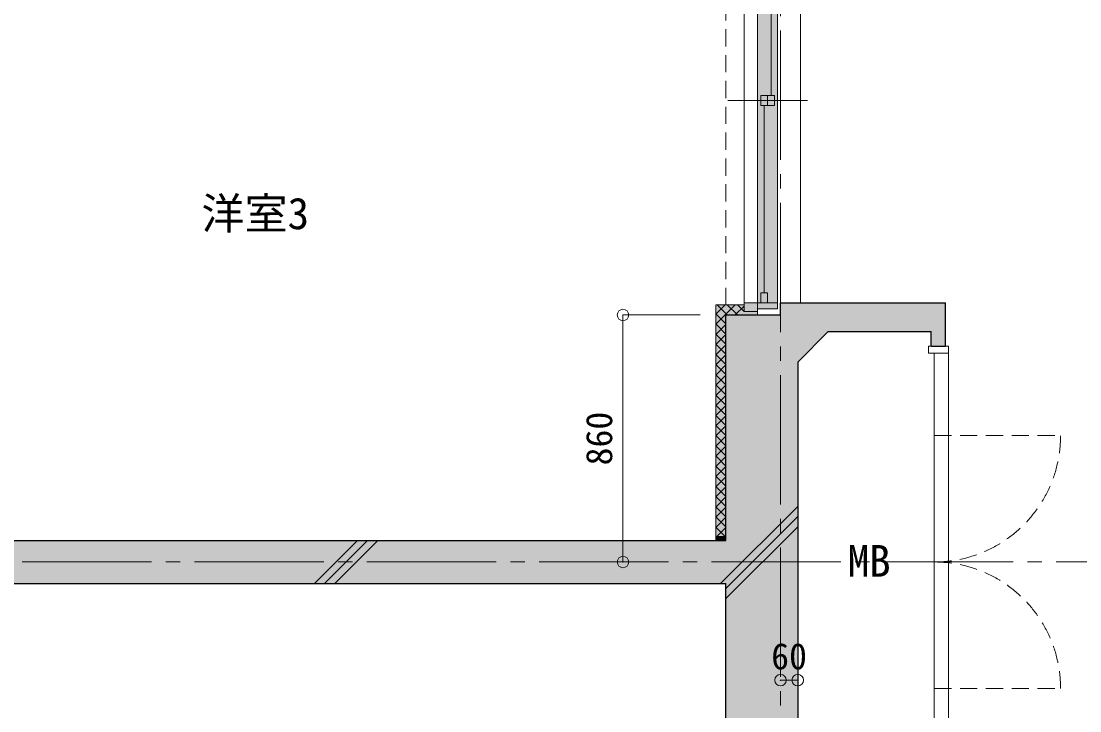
# Model space of a CAD drawing. Units: millimetres at full size, sheet at 1:50. Extents: x -9674 to 9699, y -6794 to 6791.
# Drawn here: x 4104 to 7790, y -3768 to -1367 of the extents above; entities that cross this region are included whole.
import ezdxf
from ezdxf.enums import TextEntityAlignment as Align

# ---------------------------------------------------------------- set-up
doc = ezdxf.new("R2010")
doc.units = ezdxf.units.MM
doc.header["$LTSCALE"] = 50
doc.header["$PDMODE"] = 32
doc.header["$PDSIZE"] = 40
doc.linetypes.add('CHAIN2', pattern=[12, 9, -1, 1, -1])
doc.linetypes.add('DASHED1', pattern=[1.8, 1.2, -0.6])
for name, color, linetype, lineweight in [('1-0_芯', 7, 'CHAIN2', 9), ('1-1_躯体', 2, 'Continuous', 25), ('1-3_建具', 3, 'Continuous', 18), ('1-8_ハッチ', 4, 'Continuous', 9), ('1-A_文字', 7, 'Continuous', 9), ('1-B_寸法', 7, 'Continuous', 9), ('1-C_梁', 7, 'DASHED1', 9), ('4-F', 4, 'Continuous', 9)]:
    doc.layers.add(name, color=color, linetype=linetype, lineweight=lineweight)
doc.layers.add('4-0', color=1, linetype='Continuous')
doc.layers.add('4-1', color=2, linetype='Continuous')
doc.styles.add('ＭＳ ゴシック', font='')
doc.styles.get('ＭＳ ゴシック').set_extended_font_data('MS Gothic')

msp = doc.modelspace()

# ---------------------------------------------------------------- linework, layer by layer
at = {"layer": '1-0_芯'}
for p, q in [((6747.5, -4250.06), (6747.5, 4219.94)), ((-8492.5, -3250.06), (8517.5, -3250.06))]:
    msp.add_line(p, q, dxfattribs=at)
at = {"layer": '1-1_躯体'}
for p, q in [((6747.5, -2390.06), (6747.5, -2348.06)), ((6747.5, -2348.06), (7322.5, -2348.06)), ((7322.5, -2498.06), (7322.5, -2348.06)), ((6557.5, -2390.06), (6747.5, -2390.06)), ((6557.5, -3175.06), (6557.5, -2390.06)), ((6807.5, -2554.13), (6913.57, -2448.06)), ((6913.57, -2448.06), (7272.5, -2448.06)), ((7272.5, -2498.06), (7272.5, -2448.06)), ((7272.5, -2498.06), (7322.5, -2498.06)), ((6807.5, -2554.13), (6807.5, -3986)), ((2107.5, -3175.06), (6557.5, -3175.06)), ((2107.5, -3325.06), (6557.5, -3325.06)), ((6557.5, -4150.06), (6557.5, -3325.06))]:
    msp.add_line(p, q, dxfattribs=at)
at = {"layer": '1-3_建具', "color": 7, "lineweight": 9}
for p, q in [((6620.5, -938.06), (6620.5, -2348.06)), ((6667.5, -2333.06), (6667.5, -953.06)), ((6737.5, -2333.06), (6737.5, -953.06)), ((6817.5, -928.06), (6817.5, -2348.06)), ((6840.98, -1643.06), (6564.02, -1643.06)), ((6667.5, -2333.06), (6667.5, -2348.06)), ((6667.5, -2348.06), (6737.5, -2348.06)), ((6737.5, -2368.06), (6737.5, -2333.06)), ((6737.5, -2368.06), (6667.5, -2368.06)), ((7262.5, -2523.06), (7262.5, -2498.06)), ((7332.5, -2523.06), (7262.5, -2523.06)), ((7282.5, -4017.06), (7282.5, -2523.06)), ((7332.5, -2523.06), (7332.5, -4017.06))]:
    msp.add_line(p, q, dxfattribs=at)
at = {"layer": '1-3_建具'}
for p, q in [((6714.5, -1625.56), (6714.5, -973.06)), ((6678.5, -1660.56), (6678.5, -1625.56)), ((6702.5, -1660.56), (6702.5, -1625.56)), ((6726.5, -1660.56), (6678.5, -1660.56)), ((6690.5, -1660.56), (6690.5, -2313.06)), ((6678.5, -2313.06), (6702.5, -2313.06)), ((6678.5, -2313.06), (6678.5, -2348.06)), ((6702.5, -2313.06), (6702.5, -2348.06)), ((6620.5, -2378.06), (6620.5, -2348.06)), ((6620.5, -2348.06), (6667.5, -2348.06)), ((6667.5, -2378.06), (6667.5, -2348.06)), ((6620.5, -2378.06), (6667.5, -2378.06))]:
    msp.add_line(p, q, dxfattribs=at)
at = {"layer": '1-3_建具', "color": 7, "linetype": 'DASHED1', "lineweight": 9}
for p, q in [((7282.5, -2810.06), (7722.5, -2810.06)), ((7282.5, -3690.06), (7722.5, -3690.06))]:
    msp.add_line(p, q, dxfattribs=at)
at = {"layer": '1-3_建具'}
msp.add_lwpolyline([(6726.5, -1660.56), (6726.5, -1625.56), (6678.5, -1625.56)], dxfattribs=at)
at = {"layer": '1-3_建具', "color": 7, "lineweight": 9}
msp.add_lwpolyline([(7262.5, -2498.06), (7332.5, -2498.06), (7332.5, -2523.06)], dxfattribs=at)
at = {"layer": '1-3_建具', "color": 7, "linetype": 'DASHED1', "lineweight": 9}
for centre, start, end in [((7282.5, -2810.06), 270, 0), ((7282.5, -3690.06), 0, 90)]:
    msp.add_arc(centre, 440, start, end, dxfattribs=at)
at = {"layer": '1-8_ハッチ'}
for p, q in [((6522.5, -2355.06), (6620.5, -2355.06)), ((6522.5, -3175.06), (6522.5, -2355.06)), ((6522.5, -2422.4), (6589.84, -2355.06)), ((6522.5, -2387.05), (6554.48, -2355.06)), ((6526.99, -2355.06), (6561.99, -2390.06)), ((6562.35, -2355.06), (6597.35, -2390.06)), ((6597.7, -2355.06), (6620.5, -2377.86)), ((6522.5, -2385.93), (6557.5, -2420.93)), ((6590.19, -2390.06), (6620.5, -2359.76)), ((6522.5, -2421.28), (6557.5, -2456.28)), ((6522.5, -2457.76), (6557.5, -2422.76)), ((6522.5, -2456.64), (6557.5, -2491.64)), ((6522.5, -2493.11), (6557.5, -2458.11)), ((6522.5, -2491.99), (6557.5, -2526.99)), ((6522.5, -2528.47), (6557.5, -2493.47)), ((6522.5, -2527.35), (6557.5, -2562.35)), ((6522.5, -2563.82), (6557.5, -2528.82)), ((6522.5, -2562.7), (6557.5, -2597.7)), ((6522.5, -2599.18), (6557.5, -2564.18)), ((6522.5, -2598.06), (6557.5, -2633.06)), ((6522.5, -2634.53), (6557.5, -2599.53)), ((6522.5, -2633.41), (6557.5, -2668.41)), ((6522.5, -2669.89), (6557.5, -2634.89)), ((6522.5, -2668.77), (6557.5, -2703.77)), ((6522.5, -2705.24), (6557.5, -2670.24)), ((6522.5, -2704.12), (6557.5, -2739.12)), ((6522.5, -2740.6), (6557.5, -2705.6)), ((6522.5, -2739.48), (6557.5, -2774.48)), ((6522.5, -2775.95), (6557.5, -2740.95)), ((6522.5, -2774.83), (6557.5, -2809.83)), ((6522.5, -2811.31), (6557.5, -2776.31)), ((6522.5, -2810.19), (6557.5, -2845.19)), ((6522.5, -2846.66), (6557.5, -2811.66)), ((6522.5, -2845.54), (6557.5, -2880.54)), ((6522.5, -2882.02), (6557.5, -2847.02)), ((6522.5, -2880.9), (6557.5, -2915.9)), ((6522.5, -2917.38), (6557.5, -2882.38)), ((6522.5, -2916.26), (6557.5, -2951.26)), ((6522.5, -2952.73), (6557.5, -2917.73)), ((6522.5, -2951.61), (6557.5, -2986.61)), ((6522.5, -2988.09), (6557.5, -2953.09)), ((6522.5, -2986.97), (6557.5, -3021.97)), ((6522.5, -3023.44), (6557.5, -2988.44)), ((6522.5, -3022.32), (6557.5, -3057.32)), ((6522.5, -3058.8), (6557.5, -3023.8)), ((6522.5, -3057.68), (6557.5, -3092.68)), ((6539.08, -3325.06), (6807.5, -3056.64)), ((6522.5, -3094.15), (6557.5, -3059.15)), ((6522.5, -3093.03), (6557.5, -3128.03)), ((6522.5, -3129.51), (6557.5, -3094.51)), ((6557.5, -3342), (6807.5, -3092)), ((6522.5, -3128.39), (6557.5, -3163.39)), ((6522.5, -3164.86), (6557.5, -3129.86)), ((6557.5, -3377.35), (6807.5, -3127.35)), ((6522.5, -3163.74), (6533.82, -3175.06)), ((6547.66, -3175.06), (6557.5, -3165.22)), ((5124.86, -3325.06), (5274.86, -3175.06)), ((5160.22, -3325.06), (5310.22, -3175.06)), ((5195.58, -3325.06), (5345.58, -3175.06))]:
    msp.add_line(p, q, dxfattribs=at)
at = {"layer": '1-B_寸法'}
msp.add_line((6807.5, -3661.59), (6747.5, -3661.59), dxfattribs=at)
msp.add_lwpolyline([(6468.25, -2390.06), (6199.11, -2390.06), (6199.11, -3250.06)], dxfattribs=at)
at = {"layer": '1-B_寸法', "color": 3}
for p in [(6199.11, -2390.06), (6199.11, -3250.06), (6747.5, -3661.59), (6807.5, -3661.59)]:
    msp.add_point(p, dxfattribs=at)
at = {"layer": '1-C_梁'}
msp.add_line((6557.5, -2355.06), (6557.5, -931.06), dxfattribs=at)
at = {"layer": '4-0'}
for points in [[(7322.5, -2348.06), (6747.5, -2348.06), (6747.5, -2390.06)], [(7272.5, -2448.06), (7322.5, -2348.06), (6747.5, -2390.06)], [(7272.5, -2498.06), (7322.5, -2498.06), (7322.5, -2348.06)], [(7272.5, -2448.06), (7272.5, -2498.06), (7322.5, -2348.06)], [(6747.5, -2390.06), (6557.5, -2390.06), (6557.5, -4150.06)], [(6747.5, -2390.06), (6557.5, -4150.06), (6807.5, -4150.06)], [(6913.57, -2448.06), (7272.5, -2448.06), (6747.5, -2390.06)], [(6747.5, -2390.06), (6807.5, -4150.06), (6807.5, -2554.13)], [(6747.5, -2390.06), (6807.5, -2554.13), (6913.57, -2448.06)], [(6557.5, -3175.06), (6557.5, -3325.06), (2107.5, -3175.06), (2107.5, -3325.06)]]:
    msp.add_solid(points, dxfattribs=at)
at = {"layer": '4-1'}
msp.add_solid([(6667.5, -2368.06), (6737.5, -2368.06), (6667.5, -918.06), (6737.5, -918.06)], dxfattribs=at)
at = {"layer": '4-F', "color": 7}
msp.add_line((6667.5, -2378.06), (6667.5, -2390.06), dxfattribs=at)
at = {"layer": '4-F'}
for points in [[(6522.5, -2355.06), (6557.5, -2390.06), (6522.5, -3160.06), (6557.5, -3160.06)], [(6522.5, -2355.06), (6620.5, -2355.06), (6557.5, -2390.06), (6667.5, -2390.06)], [(6667.5, -2390.06), (6620.5, -2355.06), (6620.5, -2348.06)], [(6620.5, -2348.06), (6667.5, -2348.06), (6667.5, -2390.06)], [(6522.5, -3160.06), (6522.5, -3175.06), (6557.5, -3160.06), (6557.5, -3175.06)]]:
    msp.add_solid(points, dxfattribs=at)

# ---------------------------------------------------------------- texts
at = {"layer": '1-A_文字', "style": 'ＭＳ ゴシック'}
for s, p in [('洋室3', (4731.51, -2124.43)), ('MB', (6981.33, -3334.2))]:
    msp.add_text(s, height=110, dxfattribs=at).set_placement(p, align=Align.BOTTOM_LEFT)
at = {"layer": '1-B_寸法', "style": 'ＭＳ ゴシック'}
msp.add_text('860', height=91.64, rotation=90, dxfattribs=at).set_placement((6189.11, -2913.81), align=Align.BOTTOM_LEFT)
msp.add_text('60', height=91.64, dxfattribs=at).set_placement((6715, -3651.59), align=Align.BOTTOM_LEFT)

doc.saveas('drawing.dxf')
